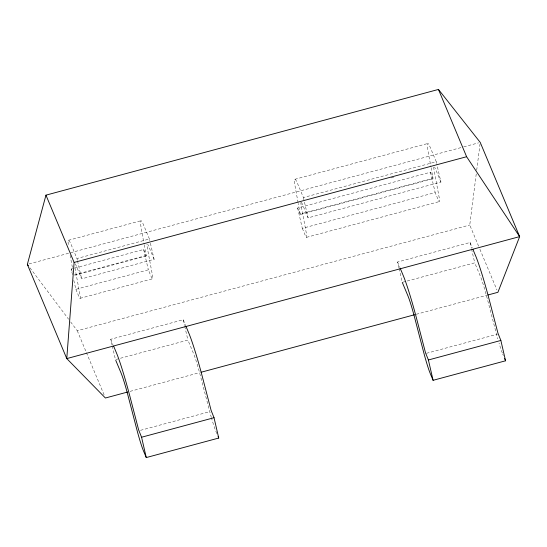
<?xml version="1.0" encoding="UTF-8"?>
<svg xmlns="http://www.w3.org/2000/svg" width="547" height="547" viewBox="0 0 547 547"><rect width="100%" height="100%" fill="white"/><g stroke="black" fill="none" stroke-linecap="round" stroke-linejoin="round"><path stroke-width="0.41" stroke-dasharray="2.73 2.05" d="M72.498 274.697L71.185 269.001L143.642 249.487L146.206 255.504L144.278 244.947M431.104 167.697L433.033 178.247L300.187 214.027L298.259 203.477M478.598 246.136L469.757 225.008L476.28 173.59M476.704 170.22L480.02 144.093M146.206 255.504L74.57 274.792M300.173 214.027L297.623 208.01L430.468 172.23L433.033 178.247M68.423 240.283L140.88 220.769M294.86 179.293L427.706 143.512M28.998 263.941L462.912 147.075M463.733 146.849L478.584 142.849M68.293 244.557A45.264 3.152 74.9 0 1 71.226 244.796L76.963 258.512L149.427 238.998L149.803 240.618M298.101 202.643L295.92 191.019A45.264 3.152 74.9 0 1 297.664 183.806L303.407 197.522L436.253 161.741L436.629 163.368M391.002 177.919L394.305 177.03M74.713 275.244L146.35 255.948M300.33 214.472L433.176 178.698M75.301 263.839A22.612 1.573 74.9 0 1 76.026 265.391L81.66 278.847L154.117 259.333L149.987 241.432M301.465 202.397A22.612 1.573 74.9 0 1 302.47 204.4L308.098 217.856L440.944 182.076L436.814 164.182M73.811 280.392L75.876 289.336L148.34 269.821L151.157 276.55A22.612 1.573 74.9 0 0 152.025 272.946L147.615 249.473A22.612 1.573 74.9 0 1 146.931 244.256M297.623 208.01L302.32 228.345L435.166 192.565L437.983 199.299A22.612 1.573 74.9 0 0 438.851 195.696L434.441 172.223A22.612 1.573 74.9 0 1 433.757 166.999M80.094 298.32L152.558 278.806M306.539 237.33L439.385 201.556M70.638 321.923L77.257 330.723L469.757 225.008M112.067 344.959L110.747 339.263L183.211 319.742L185.761 325.841M398.893 267.702L397.573 262.006L470.037 242.492L472.266 247.825M211.374 417.552A22.612 1.573 74.9 0 1 209.18 409.532L200.27 375.324A22.612 1.573 74.9 0 0 193.535 353.54L187.908 340.084L115.444 359.598L112.251 345.772M403.091 282.122L406.387 281.233M407.214 281.014L474.734 262.827L480.362 276.29A22.612 1.573 74.9 0 1 487.097 298.074L495.999 332.282A22.612 1.573 74.9 0 0 497.791 338.866M130.152 391.351L199.416 372.698M416.281 314.286L487.192 295.189M140.511 430.325L209.679 411.693M426.516 353.294L497.332 334.217M29.894 267.77L68.601 319.216M479.904 249.261L496.929 289.951M436.253 161.741L430.51 148.025A45.264 3.152 74.9 0 0 428.766 155.239L430.947 166.862M440.944 182.076L435.316 168.62A22.612 1.573 74.9 0 0 434.591 167.067M502.734 354.066L503.363 355.564M397.573 262.006L399.809 267.339M302.32 228.345L305.137 235.08A22.612 1.573 74.9 0 0 306.005 231.477L301.595 208.004A22.612 1.573 74.9 0 1 300.959 202.356M149.427 238.998L143.69 225.282A45.264 3.152 74.9 0 0 141.94 232.489L144.121 244.119M154.117 259.333L148.49 245.87A22.612 1.573 74.9 0 0 147.765 244.324M216.851 433.566L215.908 431.323A22.612 1.573 74.9 0 1 211.58 418.257M110.747 339.263L112.983 344.596M71.185 269.001L72.395 271.893M75.876 289.336L78.693 296.064A22.612 1.573 74.9 0 0 79.568 292.467L75.151 268.994A22.612 1.573 74.9 0 1 74.898 267.572M77.257 330.723L86.098 351.851M86.426 352.63L104.101 394.886M470.037 242.492L471.35 248.188M471.541 249.001L474.734 262.827M430.468 172.23L435.166 192.565M399.078 268.515L402.079 281.534M303.407 197.522L308.098 217.856M183.211 319.742L184.524 325.438M184.715 326.251L187.908 340.084M143.642 249.487L148.34 269.821M76.963 258.512L77.339 260.14M77.524 260.953L81.66 278.847M70.105 255.333L72.443 267.791M502.303 352.986A22.612 1.573 74.9 0 1 499.014 343.072"/><path stroke-width="0.82" d="M488.02 294.963L497.914 292.296L519.65 236.619L480.232 142.405L438.455 89.434L45.962 195.149L74.112 262.437L66.768 358.593L105.414 398.011L127.677 392.014M438.455 89.434L466.612 156.722L519.65 236.619L66.768 358.593L27.35 264.386L45.962 195.149M74.112 262.437L466.612 156.722M201.064 372.254L414.626 314.73M113.619 346.121L116.49 352.972A45.264 3.152 74.9 0 1 129.967 396.582L138.651 429.921L141.57 437.231L214.034 417.717L218.725 438.051L146.268 457.565L143.451 450.837A22.612 1.573 74.9 0 1 136.716 429.053L127.813 394.845A22.612 1.573 74.9 0 0 121.078 373.054L115.759 360.343M400.124 268.105L403.31 275.722A45.264 3.152 74.9 0 1 416.793 319.332L425.477 352.665L428.397 359.981L500.861 340.46L505.551 360.794L433.094 380.315L430.277 373.587A22.612 1.573 74.9 0 1 423.542 351.796L414.633 317.588A22.612 1.573 74.9 0 0 407.905 295.804L402.271 282.348M27.35 264.386L28.369 265.739M472.909 249.35L475.774 256.208A45.264 3.152 74.9 0 1 489.257 299.811L497.941 333.15L500.861 340.46M504.614 358.552L505.551 360.794M186.083 326.6L188.947 333.458A45.264 3.152 74.9 0 1 202.431 377.068L211.115 410.4L214.034 417.717M218.103 436.554L218.725 438.051M428.397 359.981L433.094 380.315M141.57 437.231L146.268 457.565"/></g></svg>
